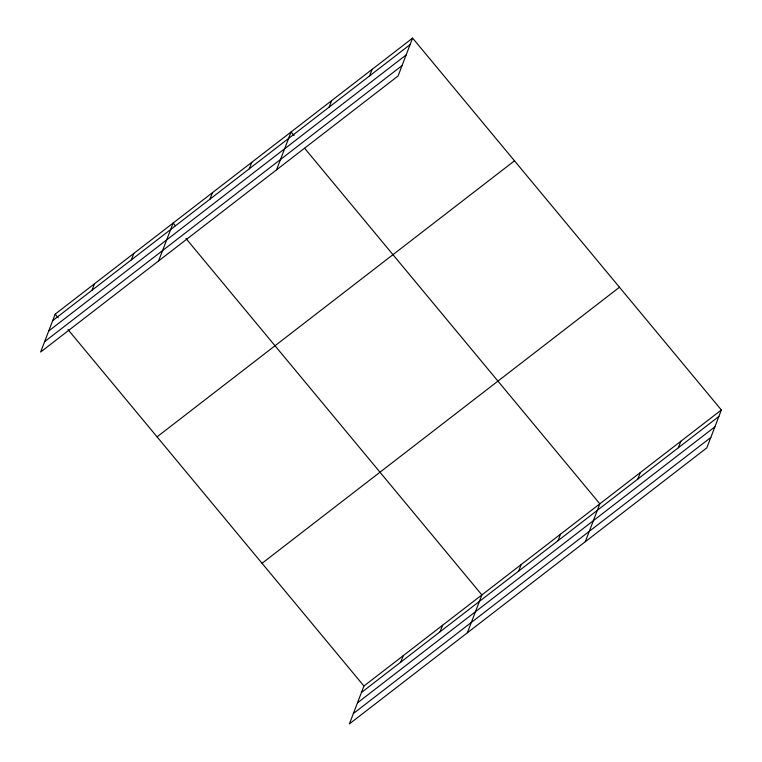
<?xml version="1.0" encoding="UTF-8"?>
<svg xmlns="http://www.w3.org/2000/svg" width="762" height="762" viewBox="0 0 762 762"><rect width="100%" height="100%" fill="white"/><g stroke="black" fill="none" stroke-linecap="round" stroke-linejoin="round"><path stroke-width="1.14" d="M412.604 38.1L55.178 314.144L40.643 352.025L398.069 75.981L412.604 38.1L721.357 409.975L706.822 447.856L349.396 723.9L363.931 686.019L721.357 409.975M92.011 290.255L94.498 283.778M131.331 259.899L133.817 253.413M158.591 260.928L173.136 223.047L175.393 225.771M209.96 199.168L212.446 192.681M249.279 168.802L251.765 162.316M276.539 169.831L291.084 131.95L294.103 135.588M329.098 107.156L331.594 100.67M369.608 75.867L372.104 69.38M400.764 662.14L403.25 655.653M440.074 631.774L442.57 625.288M467.344 632.803L481.879 594.922L185.966 238.496M518.712 571.043L521.198 564.556M558.032 540.677L560.518 534.2M585.292 541.715L599.837 503.834L304.667 148.314M637.851 479.031L640.347 472.545M678.361 447.751L680.847 441.265M52.692 320.621L410.118 44.587M48.72 330.984L406.146 54.95M44.615 341.662L402.041 65.618M157.067 436.855L514.493 160.82M262.042 563.299L619.468 287.255M361.445 692.506L718.871 416.462M357.464 702.859L714.889 426.825M353.368 713.537L710.794 437.502M55.178 314.144L58.198 317.773M68.009 329.594L363.931 686.019"/></g></svg>
